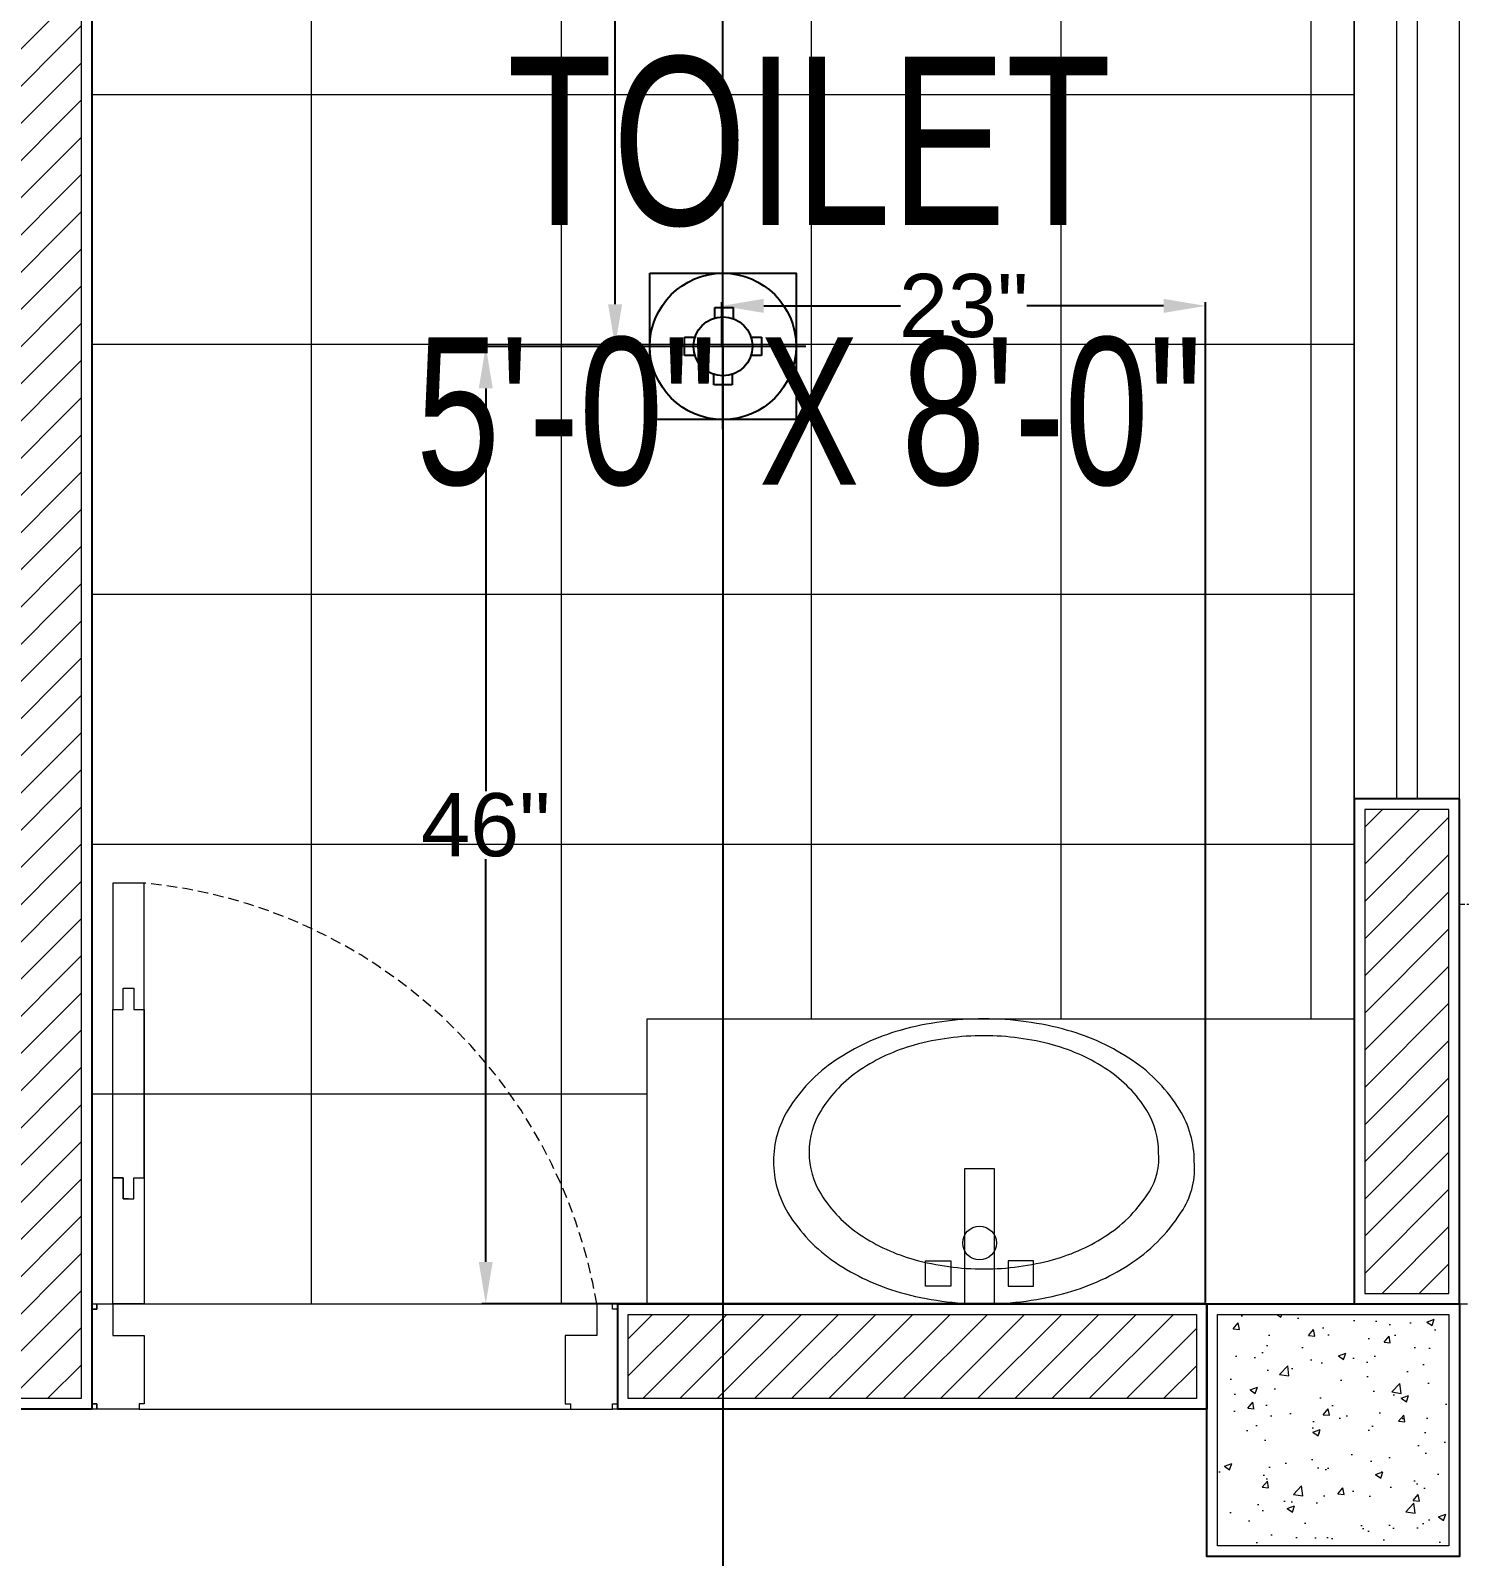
# Model space of a CAD drawing. Header units: inches. Extents: x 112 to 4169, y -2569 to 841.
# Drawn here: x 771.2 to 839.1, y -886.2 to -813.7 of the extents above; entities that cross this region are included whole.
import ezdxf

# ---------------------------------------------------------------- set-up
doc = ezdxf.new("R2010")
doc.units = ezdxf.units.IN
doc.header["$MEASUREMENT"] = 0
doc.linetypes.add('DASH', pattern=[0.35, 0.25, -0.1])
doc.linetypes.add('DASHED', pattern=[0.75, 0.5, -0.25])
doc.layers.get('Defpoints').update_dxf_attribs({"lineweight": 0})
for name, color, linetype in [('Cables', 7, 'Continuous'), ('Lights', 7, 'Continuous'), ('wall 05', 253, 'Continuous')]:
    doc.layers.add(name, color=color, linetype=linetype)
for name, color, linetype, lineweight in [('COLUMN', 1, 'Continuous', 25), ('DOOR', 115, 'Continuous', 15), ('FLOOR TILE', 40, 'Continuous', 15), ('Glass', 5, 'Continuous', 9), ('HACTH', 8, 'Continuous', 9), ('I-WC----EXST', 7, 'Continuous', 15), ('I-WC----N', 7, 'Continuous', 15), ('Plaster Line', 254, 'Continuous', 15), ('Porch', 90, 'Continuous', 15), ('Sunshed', 5, 'Continuous', 15), ('Text', 252, 'Continuous', 15), ('WINDOW', 140, 'Continuous', 9)]:
    doc.layers.add(name, color=color, linetype=linetype, lineweight=lineweight)
doc.styles.get("Standard").update_dxf_attribs({"font": 'arial.ttf'})
doc.styles.add('Swiss721', font='swisscl.ttf')
doc.dimstyles.get("Standard").update_dxf_attribs({"dimtxt": 3, "dimasz": 2, "dimexe": 0.18, "dimexo": 0.0625, "dimgap": 0.09, "dimtad": 0, "dimtih": 1, "dimtoh": 1, "dimdec": 0, "dimzin": 0, "dimdsep": 46, "dimtxsty": 'Standard', "dimcen": 0.09, "dimclrd": 5, "dimadec": 0, "dimazin": 0, "dimtfac": 1, "dimtdec": 0, "dimtofl": 0, "dimtmove": 0, "dimatfit": 3, "dimfxl": 1, "dimtolj": 1, "dimtzin": 0, "dimarcsym": 0})
pattern_1 = [(45, (-121864.7341942425, -172383.6424032336), (-0.8838834764831843, 0.8838834764831844), [])]

# ---------------------------------------------------------------- blocks, each defined once
blk = doc.blocks.new('C 12X12')
at = {"layer": 'HACTH'}
h = blk.add_hatch(dxfattribs=at)
h.set_pattern_fill('AR-CONC', color=256, scale=0.5, style=0)
h.set_pattern_definition([(50, (0, 0), (3.586300913003767, -0.3137606749129755), [0.375, -4.125]), (355, (0, 0), (-0.693756668065, 3.760960668500059), [0.3, -3.3]), (100.4514, (0.2988584, -0.0261467), (2.892546908570108, 3.447197710304768), [0.31870095, -3.50571056]), (46.18420000000001, (0, 1), (5.336205243128222, -0.8275950716450904), [0.5625, -6.1875]), (96.6356, (0.444683725, 0.931033465), (4.673313527743517, 4.870589354502209), [0.47805144, -5.258565]), (351.1842, (0, 1), (4.673309725668136, 4.870593004626623), [0.45, -4.95]), (21, (0.5, 0.75), (2.984535260592308, -2.013094453326694), [0.375, -4.125]), (326.0000000000001, (0.5, 0.75), (1.216576659607909, 3.625750225234265), [0.3, -3.3]), (71.4514, (0.748711165, 0.58224197), (4.20111314290745, 1.612652483549762), [0.31870095, -3.50571056]), (37.50000000000001, (0, 0), (0.06079927658645334, 1.664469269156557), [0, -3.26, 0, -3.35, 0, -3.3125]), (7.499999999999999, (0, 0), (1.315347687210743, 1.972058559411801), [0, -1.91, 0, -3.185, 0, -1.2625]), (327.5, (-1.115, 0), (2.669112180862045, -0.112774358671899), [0, -1.25, 0, -3.9, 0, -5.175]), (317.5, (-1.615, 0), (2.915930846711931, 0.5005249116615882), [0, -1.625, 0, -2.59, 0, -3.675])])
h.paths.add_polyline_path([(88278.99999999999, -6819.5), (88278.99999999999, -6808.5), (88267.99999999999, -6808.5), (88267.99999999999, -6819.5)])
at = {"layer": 'COLUMN'}
blk.add_lwpolyline([(88267.49999999999, -6808), (88279.49999999999, -6808), (88279.49999999999, -6820), (88267.49999999999, -6820)], close=True, dxfattribs=at)
at = {"layer": 'Plaster Line'}
blk.add_lwpolyline([(88267.99999999999, -6808.5), (88278.99999999999, -6808.5), (88278.99999999999, -6819.5), (88267.99999999999, -6819.5)], close=True, dxfattribs=at)
blk = doc.blocks.new('HANDWASH-02-PLAN')
at = {"layer": 'I-WC----N', "color": 2}
for points in [[(5.105388728001799, -0.03545327218080305, 0.0685128341849857), (104.4428761235836, 13.64052750168047, 0.08064845703360715), (181.8497132692291, 49.5702046223896, 0.1070510984843923), (241.6892139073075, 112.2794171914615, 0.1606025609484499), (255.0596095666779, 169.3288566819028, 0.1380408177290992), (237.8797932018615, 230.3704045662143, 0.1070510984844329), (181.8497132692292, 289.0875087414161, 0.08064845703366162), (104.4428761235695, 325.0171858621216, 0.06851283418501364), (5.105388728001819, 338.6931666359865, 0.06851283418498871), (-94.23209866757678, 325.0171858621252, 0.08064845703361595), (-171.638935813226, 289.0875087414161, 0.1070510984844098), (-227.6690157458597, 230.370404566218, 0.1380408177290767), (-244.8488321106743, 169.3288566819029, 0.138040817729059), (-227.6690157458634, 108.2873087975913, 0.1070510984844102), (-171.6389358132265, 49.57020462238962, 0.08064845703363416), (-94.2320986675627, 13.6405275016773, 0.06851283418498137)], [(5.105388728001802, 41.53578644381878, 0.0675216935736056), (87.72235935093113, 52.74376115667882, 0.07986260034694788), (151.9391352699427, 82.12223381210605, 0.1071148054250401), (201.6999565374776, 133.5496735962301, 0.1625513480041399), (212.7596645016683, 180.1065854971625, 0.1397781252770938), (198.5596568842125, 229.9089738032076, 0.1071148054249968), (151.9391352699427, 278.090937182219, 0.079862600346856), (87.72235935093114, 307.4694098376604, 0.06752169357352077), (5.105388728001818, 318.6773845505068, 0.06752169357355169), (-77.51158189494207, 307.4694098376535, 0.07986260034685971), (-141.7283578139395, 278.090937182219, 0.1071148054249977), (-188.3488794282057, 229.9089738032108, 0.1397781252771178), (-202.5488870456652, 180.1065854971625, 0.1397781252770914), (-188.3488794282075, 130.3041971911107, 0.1071148054249686), (-141.7283578139395, 82.12223381210607, 0.07986260034688351), (-77.51158189494208, 52.74376115667565, 0.06752169357357289)]]:
    blk.add_lwpolyline(points, format="xyb", close=True, dxfattribs=at)
blk.add_circle((-0.02187734048447522, 72.32929734456184), 20.01578208547983, dxfattribs=at)
blk = doc.blocks.new('A$C01EB0BB3')
at = {"layer": 'I-WC----N', "color": 250, "ltscale": 0.5}
for points in [[(9.078843707087799, 6.421769326931098), (9.078843707087799, 0.003781239152885973), (10.50733516400214, 0.003781239152885973), (10.50733516400214, 6.421769326931098)], [(8.434620618761983, 2.055171582615003), (8.434620618761983, 0.8500512700120453), (7.2301993334695, 0.8500512700120453), (7.2301993334695, 2.055171582615003)], [(11.15155825234251, 2.055171582615003), (11.15155825234251, 0.8500512700120453), (12.35597953763499, 0.8500512700120453), (12.35597953763499, 2.055171582615003)]]:
    blk.add_lwpolyline(points, close=True, dxfattribs=at)
at = {"layer": 'I-WC----N', "color": 2, "xscale": 0.03999999999359716, "yscale": 0.03999999999359716, "zscale": 0.03999999999359716}
blk.add_blockref('HANDWASH-02-PLAN', (9.793964529162622, 0.001415080594597384), dxfattribs=at)
blk = doc.blocks.new('*D496')
at = {"color": 0, "lineweight": -2, "transparency": 16777216}
for p, q in [((804.0538187760442, -828.7327725486739), (792.6621851509921, -828.7327725486739)), ((827.0538187760249, -874.2379126621145), (792.6621851509921, -874.2379126621145))]:
    blk.add_line(p, q, dxfattribs=at)
at = {"color": 5, "lineweight": -2, "transparency": 16777216}
for p, q in [((792.842185150992, -830.7327725486739), (792.842185150992, -849.8636236422291)), ((792.842185150992, -872.2379126621145), (792.842185150992, -853.1070615685593))]:
    blk.add_line(p, q, dxfattribs=at)
at = {"color": 5, "transparency": 16777216}
for points in [[(792.5088518176586, -830.7327725486739), (793.1755184843254, -830.7327725486739), (792.842185150992, -828.7327725486739)], [(792.5088518176586, -872.2379126621145), (793.1755184843254, -872.2379126621145), (792.842185150992, -874.2379126621145)]]:
    blk.add_solid(points, dxfattribs=at)
at = {"layer": 'Defpoints', "color": 0, "transparency": 16777216}
for p in [(804.1163187760442, -828.7327725486739), (792.842185150992, -874.2379126621145), (827.1163187760249, -874.2379126621145)]:
    blk.add_point(p, dxfattribs=at)
at = {"color": 0, "transparency": 16777216, "insert": (792.8421851509922, -851.485342605394), "char_height": 3, "attachment_point": 5}
blk.add_mtext('\\A1;46"', dxfattribs=at)
blk = doc.blocks.new('*D497')
at = {"color": 0, "lineweight": -2, "transparency": 16777216}
for p, q in [((804.0538187760442, -828.6702725486739), (804.0538187760442, -826.6296449806417)), ((827.0538187760249, -874.1754126621145), (827.0538187760249, -826.6296449806417))]:
    blk.add_line(p, q, dxfattribs=at)
at = {"color": 5, "lineweight": -2, "transparency": 16777216}
for p, q in [((806.0538187760442, -826.8096449806417), (812.5487437419281, -826.8096449806417)), ((825.0538187760249, -826.8096449806417), (818.558893810141, -826.8096449806417))]:
    blk.add_line(p, q, dxfattribs=at)
at = {"color": 5, "transparency": 16777216}
for points in [[(806.0538187760442, -826.4763116473083), (806.0538187760442, -827.142978313975), (804.0538187760442, -826.8096449806417)], [(825.0538187760249, -826.4763116473083), (825.0538187760249, -827.142978313975), (827.0538187760249, -826.8096449806417)]]:
    blk.add_solid(points, dxfattribs=at)
at = {"layer": 'Defpoints', "color": 0, "transparency": 16777216}
for p in [(827.0538187760249, -826.8096449806417), (804.0538187760442, -828.7327725486739), (827.0538187760249, -874.2379126621145)]:
    blk.add_point(p, dxfattribs=at)
at = {"color": 0, "transparency": 16777216, "insert": (815.5538187760345, -826.8096449806417), "char_height": 3, "attachment_point": 5}
blk.add_mtext('\\A1;23"', dxfattribs=at)
blk = doc.blocks.new('*D522')
at = {"color": 0, "lineweight": -2, "transparency": 16777216}
for p, q in [((804.0538187760442, -783.2699097418629), (798.8091168172472, -783.2699097418629)), ((804.0538187760442, -828.7327725486739), (798.8091168172472, -828.7327725486739))]:
    blk.add_line(p, q, dxfattribs=at)
at = {"color": 5, "lineweight": -2, "transparency": 16777216}
for p, q in [((798.9891168172471, -785.2699097418629), (798.9891168172471, -804.3857613362643)), ((798.9891168172471, -826.7327725486739), (798.9891168172471, -807.6169209542725))]:
    blk.add_line(p, q, dxfattribs=at)
at = {"color": 5, "transparency": 16777216}
for points in [[(798.6557834839138, -785.2699097418629), (799.3224501505805, -785.2699097418629), (798.9891168172471, -783.2699097418629)], [(798.6557834839138, -826.7327725486739), (799.3224501505805, -826.7327725486739), (798.9891168172471, -828.7327725486739)]]:
    blk.add_solid(points, dxfattribs=at)
at = {"layer": 'Defpoints', "color": 0, "transparency": 16777216}
for p in [(798.9891168172471, -783.2699097418629), (804.1163187760442, -783.2699097418629), (804.1163187760442, -828.7327725486739)]:
    blk.add_point(p, dxfattribs=at)
at = {"color": 0, "transparency": 16777216, "insert": (798.9891168172473, -806.0013411452682), "char_height": 3, "attachment_point": 5}
blk.add_mtext('\\A1;45"', dxfattribs=at)

msp = doc.modelspace()

# ---------------------------------------------------------------- hatches: boundary and pattern name
at = {"layer": 'FLOOR TILE'}
h = msp.add_hatch(dxfattribs=at)
h.set_pattern_fill('ANSI37', color=256, scale=95, angle=45, style=0)
h.set_pattern_definition([(90, (-140504.1913463468, -172410.5183149067), (-11.875, 2.664535259100376e-15), []), (180, (-140504.1913463468, -172410.5183149067), (-2.664535259100376e-15, -11.875), [])])
edge = h.paths.add_edge_path()
edge.add_ellipse((814.3537744937687, -800.7275637002513), major_axis=(-4.626777249109558, 4.62677724910956), ratio=0.9999999999987466, start_angle=62.24774007312948, end_angle=114.54760919365779, ccw=False)
edge.add_ellipse((877.7420510015556, -781.0477219336517), major_axis=(-51.55954709395021, 51.55954709395021), ratio=0.999999999997518, start_angle=46.39180876643201, end_angle=62.24774007301511, ccw=False)
edge.add_ellipse((823.3163187845541, -781.2745077380296), major_axis=(13.10510513414004, 13.10510513414004), ratio=0.999999999998578, start_angle=125.53767800060149, end_angle=139.7797057103707, ccw=False)
edge.add_line((805.0350684879279, -778.2276324351751), (774.1163187760151, -778.2276324352042))
edge.add_line((774.1163187760151, -778.2276324352042), (774.1163187760151, -874.2379126621145))
edge.add_line((774.1163187760151, -874.2379126621145), (800.5158165509686, -874.2379126621145))
edge.add_line((800.5158165509686, -874.2379126621145), (800.5158165509686, -860.6887678657567))
edge.add_line((800.5158165509686, -860.6887678657567), (834.1163187760442, -860.6887678683761))
edge.add_line((834.1163187760442, -860.6887678683761), (834.1163187760733, -801.2269005015169))
edge.add_line((834.1163187760733, -801.2269005015169), (833.916318776149, -801.2269005015169))
edge.add_line((833.916318776149, -801.2269005015169), (833.916318776149, -802.0269005010978))
edge.add_line((833.916318776149, -802.0269005010978), (830.1163187784307, -802.0269005010978))
edge.add_line((830.1163187784307, -802.0269005010978), (829.516318778454, -802.0269005011269))
edge.add_line((829.516318778454, -802.0269005011269), (829.516318778454, -801.6269005013073))
edge.add_line((829.516318778454, -801.6269005013073), (829.1163187786635, -801.6269005013073))
edge.add_line((829.1163187786635, -801.6269005013073), (829.1163187786635, -796.6269005038976))
edge.add_line((829.1163187786635, -796.6269005038976), (829.516318778454, -796.6269005039267))
edge.add_line((829.516318778454, -796.6269005039267), (829.516318778454, -796.2269005041362))
edge.add_line((829.516318778454, -796.2269005041362), (830.1163187785471, -796.2269005041362))
edge.add_line((830.1163187785471, -796.2269005041362), (833.916318776149, -796.2269005041071))
edge.add_line((833.916318776149, -796.2269005041071), (833.916318776149, -797.026900503688))
edge.add_line((833.916318776149, -797.026900503688), (834.1163187760442, -797.0269005037462))
edge.add_line((834.1163187760442, -797.0269005037462), (834.1163187760151, -792.2361839818095))
edge.add_line((834.1163187760151, -792.2361839818095), (833.9163187761781, -792.2361839818095))
edge.add_line((833.9163187761781, -792.2361839818095), (833.9163187761781, -791.5961839821448))
edge.add_line((833.9163187761781, -791.5961839821448), (832.8690231235571, -791.5961839821157))
edge.add_ellipse((831.7163187773306, -791.26260837056), major_axis=(-0.8485281369836075, 0.8485281369836075), ratio=0.9999999999899405, start_angle=-120.20545801426942, end_angle=208.8603375758762, ccw=False)
edge.add_line((832.8765360383888, -790.9561839824801), (833.9163187761781, -790.9561839824801))
edge.add_line((833.9163187761781, -790.9561839824801), (833.916318776149, -790.3161839828444))
edge.add_line((833.916318776149, -790.3161839828444), (834.1163187760442, -790.3161839828153))
edge.add_line((834.1163187760442, -790.3161839828153), (834.1163187760151, -778.2276324352042))
edge.add_line((834.1163187760151, -778.2276324352042), (822.6975687839779, -778.2276324352042))
edge.add_line((822.6975687839779, -778.2276324352042), (822.9218910842076, -780.2346927375092))
edge.add_line((822.9218910842076, -780.2346927375092), (822.9218910841785, -782.3166870390905))
edge.add_line((822.9218910841785, -782.3166870390905), (822.89020391298, -782.6032229025059))
edge.add_ellipse((749.9905865499506, -781.0477219336517), major_axis=(51.55954709395026, 51.55954709395023), ratio=0.9999999999975177, start_angle=297.7522599269849, end_angle=313.7776319831943, ccw=False)
edge.add_ellipse((813.3788630577376, -800.7275637002513), major_axis=(4.626777249109558, 4.626777249109557), ratio=0.9999999999987471, start_angle=245.4523908063421, end_angle=297.75225992687035, ccw=False)
edge.add_ellipse((813.8663187757531, -802.03463317354), major_axis=(3.640358553779853, 3.640358553779853), ratio=1, start_angle=204.5476091936166, end_angle=245.4523908063834, ccw=False)
h.paths.add_polyline_path([(825.1163187780523, -785.4788433591802), (825.1163187780232, -781.4788433613048), (829.1163187759569, -781.4788433612757), (829.1163187759278, -785.4788433592093)], flags=16)
edge = h.paths.add_edge_path(flags=0)
edge.add_ellipse((827.1163187770046, -783.478843360228), major_axis=(1.178511301366523, 1.178511301366523), ratio=0.9999999999776168, start_angle=0, end_angle=360)
edge.add_ellipse((825.7610969260033, -783.1434281492166), major_axis=(-0.1135127851906882, 0.1135127851906883), ratio=0.9999999999868635, start_angle=259.95127995135726, end_angle=429.25906120472473, ccw=False)
edge.add_ellipse((827.1163187770046, -783.478843360228), major_axis=(1.178511301366523, 1.178511301366523), ratio=0.9999999999776168, start_angle=0, end_angle=360)
edge.add_ellipse((826.2170733828145, -782.4109073367345), major_axis=(0.1135127852007052, 0.1135127852007052), ratio=0.9999999996801878, start_angle=313.9512799428356, end_angle=483.2590611999518, ccw=False)
edge.add_ellipse((827.1163187770046, -783.478843360228), major_axis=(1.178511301366523, 1.178511301366523), ratio=0.9999999999776168, start_angle=0, end_angle=360)
edge.add_ellipse((828.4715406280059, -783.8142585712394), major_axis=(-0.1135127851906882, 0.1135127851906883), ratio=0.9999999999868635, start_angle=79.95127995135732, end_angle=249.2590612047247, ccw=False)
edge.add_ellipse((827.1163187770046, -783.478843360228), major_axis=(1.178511301366523, 1.178511301366523), ratio=0.9999999999776168, start_angle=0, end_angle=360)
edge.add_ellipse((828.0155641711947, -784.5467793837215), major_axis=(0.1135127852007052, 0.1135127852007052), ratio=0.9999999996801878, start_angle=133.9512799428356, end_angle=303.25906119995165, ccw=False)
edge = h.paths.add_edge_path(flags=0)
edge.add_ellipse((827.586855123581, -784.1770247184522), major_axis=(0.2462339062417325, 0.2462339062417324), ratio=0.9999999999713834, start_angle=116.9210349659831, end_angle=177.9157267890588)
edge.add_ellipse((826.9662528503152, -784.7140859907286), major_axis=(0.3343748839412276, 0.3343748839412276), ratio=0.999999999836785, start_angle=310.3777271410761, end_angle=354.3680009164517, ccw=False)
edge.add_ellipse((827.0807601423924, -784.7280580673159), major_axis=(-0.2528949966224618, 0.2528949966224618), ratio=0.9999999997944411, start_angle=177.8656699521911, end_angle=221.1305216442388, ccw=False)
edge.add_ellipse((827.2161065379962, -784.8713849330288), major_axis=(-0.1135127851838936, 0.1135127851838936), ratio=0.9999999998175365, start_angle=7.9512799514022845, end_angle=177.2590612098917, ccw=False)
edge.add_ellipse((826.8806684629283, -784.5560229518069), major_axis=(-0.213053858121964, 0.213053858121964), ratio=0.9999999998537326, start_angle=178.4765440416498, end_angle=250.2150026561338)
edge.add_ellipse((827.6489965271951, -784.1489718335706), major_axis=(0.4021322991767343, 0.4021322991767343), ratio=0.9999999999852046, start_angle=127.80778578447331, end_angle=164.3437498612938, ccw=False)
edge.add_ellipse((827.2689641176887, -784.090534057721), major_axis=(-0.1305569966240476, 0.1305569966240476), ratio=0.999999999114781, start_angle=20.15938571271448, end_angle=41.0363444426643, ccw=False)
edge.add_ellipse((827.0177524753428, -783.850674106643), major_axis=(-0.05173816635622881, 0.05173816635622881), ratio=0.9999999996281914, start_angle=0, end_angle=360)
edge.add_ellipse((827.1797335005879, -784.0378817073852), major_axis=(0.05811630572288623, 0.05811630572288622), ratio=0.9999999985862029, start_angle=292.781772687854, end_angle=477.35557525591923, ccw=False)
edge = h.paths.add_edge_path(flags=0)
edge.add_ellipse((826.3785333717872, -784.6640869322782), major_axis=(-0.1135127851959312, 0.1135127851959313), ratio=0.9999999997372054, start_angle=-28.048720055062915, end_angle=141.2590612035885, ccw=False)
edge.add_ellipse((826.2925233901817, -784.2117881765207), major_axis=(-0.2130538580973914, 0.2130538580973914), ratio=0.9999999999286958, start_angle=142.4765440407549, end_angle=214.2150026612077)
edge.add_ellipse((827.1533724956728, -784.3340888093717), major_axis=(0.4021322992914394, 0.4021322992914393), ratio=0.9999999996755112, start_angle=91.8077857866586, end_angle=128.3437498510415, ccw=False)
edge.add_ellipse((826.8802686807514, -784.0634342098692), major_axis=(-0.1305569966578032, 0.1305569966578033), ratio=0.999999997156506, start_angle=-15.840614346014718, end_angle=5.036344437372918, ccw=False)
edge.add_ellipse((826.8390278701602, -783.9683891228833), major_axis=(-0.05811630573968404, 0.05811630573968404), ratio=0.9999999980110515, start_angle=166.7817726894603, end_angle=351.3555752907593, ccw=False)
edge.add_ellipse((827.0866099720636, -784.3202582693684), major_axis=(0.2462339062780047, 0.2462339062780047), ratio=0.9999999998244957, start_angle=80.92103496701428, end_angle=141.9157267835392)
edge.add_ellipse((826.2688554908138, -784.3899691018942), major_axis=(-0.3343748839702123, 0.3343748839702125), ratio=0.99999999985348, start_angle=184.3777271454091, end_angle=228.3680009218154, ccw=False)
edge.add_ellipse((826.3532812555252, -784.4685784468802), major_axis=(0.2528949966498449, 0.2528949966498448), ratio=0.9999999998865615, start_angle=231.8656699583654, end_angle=275.13052163833686, ccw=False)
edge = h.paths.add_edge_path(flags=0)
edge.add_ellipse((825.8227691539553, -784.0040661719304), major_axis=(0.11351278519677, 0.1135127851967699), ratio=0.9999999997070375, start_angle=25.95127995530828, end_angle=195.2590612197516, ccw=False)
edge.add_ellipse((826.019040155433, -783.5875933932748), major_axis=(-0.2130538580966775, 0.2130538580966775), ratio=0.9999999999848851, start_angle=106.4765440390385, end_angle=178.2150026582757)
edge.add_ellipse((826.6435952030054, -784.1925310923161), major_axis=(-0.4021322991512527, 0.4021322991512531), ratio=0.9999999999481564, start_angle=-34.19221421577993, end_angle=2.3437498600824256, ccw=False)
edge.add_ellipse((826.5817363575673, -783.8130405269821), major_axis=(-0.130556996513347, 0.130556996513347), ratio=0.9999999997520682, start_angle=-51.840614311907586, end_angle=-30.963655587110793, ccw=False)
edge.add_ellipse((826.6042379413605, -783.7119066960786), major_axis=(0.05811630572453536, 0.05811630572453536), ratio=0.9999999985319148, start_angle=220.781772765138, end_angle=405.3555753373496, ccw=False)
edge.add_ellipse((826.5977125742695, -784.1420999236489), major_axis=(0.2462339062459158, 0.2462339062459158), ratio=0.999999999957575, start_angle=44.92103496603224, end_angle=105.9157267873271)
edge.add_ellipse((825.8951603024373, -783.7178331477535), major_axis=(0.3343748840369324, 0.3343748840369323), ratio=0.9999999997769518, start_angle=238.37772715115472, end_angle=282.36800091216634, ccw=False)
edge.add_ellipse((825.9172567671969, -783.8310536631816), major_axis=(0.2528949966106253, 0.2528949966106252), ratio=0.9999999999643817, start_angle=195.8656699532324, end_angle=239.1305216378203, ccw=False)
edge = h.paths.add_edge_path(flags=0)
edge.add_ellipse((827.5588239461988, -784.488811735142), major_axis=(0.2130538581075887, 0.2130538581075887), ratio=0.9999999999709936, start_angle=304.4765440443379, end_angle=376.2150026586069)
edge.add_ellipse((827.9411557632313, -783.7078885577994), major_axis=(-0.4021322992772786, 0.4021322992772787), ratio=0.9999999996929558, start_angle=73.8077857881168, end_angle=110.34374985265731, ccw=False)
edge.add_ellipse((827.5993542226836, -783.8839888497223), major_axis=(0.1305569966815997, 0.1305569966815997), ratio=0.9999999998444704, start_angle=146.1593856949986, end_angle=167.0363444150854, ccw=False)
edge.add_ellipse((827.4962168620016, -783.8938406442958), major_axis=(0.05811630573720419, 0.05811630573720419), ratio=0.9999999980577234, start_angle=328.7817726766771, end_angle=513.3555752500711, ccw=False)
edge.add_ellipse((827.9073713836599, -783.7671096190079), major_axis=(-0.2462339062684593, 0.2462339062684594), ratio=0.9999999998572116, start_angle=62.92103496755274, end_angle=123.9157267809785)
edge.add_ellipse((827.7209702932498, -784.5663821790858), major_axis=(-0.3343748840029478, 0.3343748840029478), ratio=0.9999999998488761, start_angle=256.3777271493864, end_angle=300.3680009161677, ccw=False)
edge.add_ellipse((827.8218212190889, -784.5103801289133), major_axis=(-0.2528949966106568, 0.2528949966106568), ratio=0.9999999999452899, start_angle=213.8656699562381, end_angle=257.130521639806)
edge.add_ellipse((827.7209702932498, -784.5663821790858), major_axis=(-0.3343748840029478, 0.3343748840029478), ratio=0.9999999998488761, start_angle=256.3777271493864, end_angle=300.3680009161677)
edge.add_ellipse((827.9073713836599, -783.7671096190079), major_axis=(-0.2462339062684593, 0.2462339062684594), ratio=0.9999999998572116, start_angle=62.92103496755283, end_angle=123.91572678097859, ccw=False)
edge.add_ellipse((827.4962168620016, -783.8938406442958), major_axis=(0.05811630573720419, 0.05811630573720419), ratio=0.9999999980577234, start_angle=328.7817726766771, end_angle=513.3555752500711)
edge.add_ellipse((827.5993542226836, -783.8839888497223), major_axis=(0.1305569966815997, 0.1305569966815997), ratio=0.9999999998444704, start_angle=146.1593856949986, end_angle=167.0363444150855)
edge.add_ellipse((827.9411557632313, -783.7078885577994), major_axis=(-0.4021322992772786, 0.4021322992772787), ratio=0.9999999996929558, start_angle=73.80778578811683, end_angle=110.3437498526573)
edge = h.paths.add_edge_path(flags=0)
edge.add_ellipse((825.9879061456934, -782.9544112177591), major_axis=(0.3343748839913213, 0.3343748839913213), ratio=0.9999999999873286, start_angle=202.3777271457219, end_angle=246.3680009183107)
edge.add_ellipse((826.3069051191608, -783.7106001139528), major_axis=(-0.2462339062521887, 0.2462339062521888), ratio=0.9999999999381454, start_angle=-81.07896503289919, end_angle=-20.08427321336319, ccw=False)
edge.add_ellipse((826.5650454868203, -783.3664019965418), major_axis=(0.05811630568713193, 0.05811630568713193), ratio=0.999999999693475, start_angle=184.7817727141766, end_angle=369.3555752962507)
edge.add_ellipse((826.4873963488255, -783.4349948853396), major_axis=(-0.1305569966869779, 0.1305569966869779), ratio=0.9999999998658377, start_angle=-87.84061430436311, end_angle=-66.96365557853716)
edge.add_ellipse((826.31438224833, -783.7783689189728), major_axis=(-0.4021322992435535, 0.4021322992435535), ratio=0.9999999999189347, start_angle=-70.19221421585645, end_angle=-33.65625014187786)
edge.add_ellipse((826.1646800589854, -782.921859793676), major_axis=(0.2130538580971201, 0.21305385809712), ratio=0.9999999999590732, start_angle=160.4765440420287, end_angle=232.2150026554424)
edge.add_ellipse((826.31438224833, -783.7783689189728), major_axis=(-0.4021322992435535, 0.4021322992435535), ratio=0.9999999999189347, start_angle=-70.19221421585638, end_angle=-33.65625014187788, ccw=False)
edge.add_ellipse((826.4873963488255, -783.4349948853396), major_axis=(-0.1305569966869779, 0.1305569966869779), ratio=0.9999999998658377, start_angle=-87.8406143043631, end_angle=-66.9636555785371, ccw=False)
edge.add_ellipse((826.5650454868203, -783.3664019965418), major_axis=(0.05811630568713193, 0.05811630568713193), ratio=0.999999999693475, start_angle=184.7817727141766, end_angle=369.3555752962507, ccw=False)
edge.add_ellipse((826.3069051191608, -783.7106001139528), major_axis=(-0.2462339062521887, 0.2462339062521888), ratio=0.9999999999381454, start_angle=-81.07896503289919, end_angle=-20.08427321336321)
edge.add_ellipse((825.9879061456934, -782.9544112177591), major_axis=(0.3343748839913213, 0.3343748839913213), ratio=0.9999999999873286, start_angle=202.3777271457219, end_angle=246.3680009183107, ccw=False)
edge.add_ellipse((825.9392332119799, -783.0589965149611), major_axis=(0.2528949966238418, 0.2528949966238417), ratio=0.9999999999809666, start_angle=159.8656699510834, end_angle=203.1305216367736)
edge = h.paths.add_edge_path(flags=0)
edge.add_ellipse((827.4394921690448, -783.6874875033882), major_axis=(-0.05173816635622881, 0.05173816635622881), ratio=0.9999999996281914, start_angle=0, end_angle=360)
edge.add_ellipse((827.9182553056792, -783.1793178014832), major_axis=(-0.4021322992435535, 0.4021322992435535), ratio=0.9999999999189347, start_angle=109.8077857841435, end_angle=146.3437498581221, ccw=False)
edge.add_ellipse((827.7452412051837, -783.5226918351163), major_axis=(0.1305569966509645, 0.1305569966509645), ratio=0.9999999987849612, start_angle=182.1593857051698, end_angle=203.0363444493006, ccw=False)
edge = h.paths.add_edge_path(flags=0)
edge.add_ellipse((826.9775039610442, -783.1200901488683), major_axis=(-0.05173816636770262, 0.05173816636770266), ratio=0.9999999999801823, start_angle=0, end_angle=360)
edge.add_ellipse((826.6332833313256, -783.0736978707337), major_axis=(-0.1305569969409676, 0.1305569969409676), ratio=0.9999999982267898, start_angle=236.15938574436558, end_angle=257.0363444392443, ccw=False)
edge.add_ellipse((826.7364206920076, -783.0638460761602), major_axis=(0.0581163058484022, 0.0581163058484022), ratio=0.9999999943992969, start_angle=148.7817725837666, end_angle=333.355575159663, ccw=False)
edge = h.paths.add_edge_path(flags=0)
edge.add_ellipse((826.6457824304282, -782.7806620020037), major_axis=(0.2462339062417325, 0.2462339062417324), ratio=0.9999999999713834, start_angle=296.9210349659831, end_angle=357.9157267890587)
edge.add_ellipse((827.266384703694, -782.2436007297274), major_axis=(0.3343748839412276, 0.3343748839412276), ratio=0.999999999836785, start_angle=130.3777271410761, end_angle=174.3680009164517, ccw=False)
edge.add_ellipse((827.1518774116169, -782.22962865314), major_axis=(-0.2528949966224618, 0.2528949966224618), ratio=0.9999999997944411, start_angle=-2.1343300478088736, end_angle=41.1305216442388, ccw=False)
edge.add_ellipse((827.016531016013, -782.0863017874271), major_axis=(-0.1135127851837922, 0.1135127851837922), ratio=0.9999999999520414, start_angle=187.9512799503464, end_angle=357.25906121025986, ccw=False)
edge.add_ellipse((827.351969091081, -782.40166376862), major_axis=(-0.2130538581072023, 0.2130538581072024), ratio=0.9999999999664522, start_angle=-1.523455954370563, end_angle=70.21500265908382)
edge.add_ellipse((826.583641026785, -782.8087148868854), major_axis=(0.4021322991831972, 0.4021322991831972), ratio=0.9999999999473537, start_angle=307.8077857837901, end_angle=344.34374985929344, ccw=False)
edge.add_ellipse((826.9636734363205, -782.867152662735), major_axis=(-0.1305569966240476, 0.1305569966240476), ratio=0.999999999114781, start_angle=200.1593857127145, end_angle=221.0363444426643, ccw=False)
edge.add_ellipse((827.0529040534213, -782.9198050130708), major_axis=(0.05811630572288623, 0.05811630572288622), ratio=0.9999999985862029, start_angle=112.78177268785399, end_angle=297.35557525591923, ccw=False)
edge = h.paths.add_edge_path(flags=0)
edge.add_ellipse((827.1460275819456, -782.6374284510875), major_axis=(0.2462339062564434, 0.2462339062564434), ratio=0.9999999998682292, start_angle=260.9210349694332, end_angle=321.9157267847558)
edge.add_ellipse((827.9637820631954, -782.5677176185618), major_axis=(-0.3343748839702123, 0.3343748839702125), ratio=0.99999999985348, start_angle=4.3777271454090965, end_angle=48.368000921815394, ccw=False)
edge.add_ellipse((827.879356298484, -782.4891082735758), major_axis=(0.2528949966498449, 0.2528949966498448), ratio=0.9999999998865615, start_angle=51.86566995836529, end_angle=95.13052163833692, ccw=False)
edge.add_ellipse((827.854104182222, -782.2935997881777), major_axis=(-0.1135127851959312, 0.1135127851959313), ratio=0.9999999997372054, start_angle=151.951279944937, end_angle=321.25906120358854, ccw=False)
edge.add_ellipse((827.9401141638275, -782.7458985439353), major_axis=(-0.2130538580973914, 0.2130538580973914), ratio=0.9999999999286958, start_angle=-37.52345595924508, end_angle=34.21500266120775)
edge.add_ellipse((827.0792650583364, -782.6235979110843), major_axis=(-0.4021322991572348, 0.4021322991572349), ratio=0.9999999999634714, start_angle=181.8077857873108, end_angle=218.3437498611059, ccw=False)
edge.add_ellipse((827.3523688732578, -782.8942525105867), major_axis=(-0.1305569966578032, 0.1305569966578033), ratio=0.999999997156506, start_angle=164.1593856539853, end_angle=185.0363444373728, ccw=False)
edge.add_ellipse((827.3936096838781, -782.9892975975727), major_axis=(0.05811630573545578, 0.05811630573545577), ratio=0.9999999985884495, start_angle=76.78177273939178, end_angle=261.35557530337076, ccw=False)
edge = h.paths.add_edge_path(flags=0)
edge.add_ellipse((827.4146172191879, -783.235961785851), major_axis=(-0.05173816635622881, 0.05173816635622881), ratio=0.9999999996281914, start_angle=0, end_angle=360)
edge.add_ellipse((827.6283996126488, -783.2457800243774), major_axis=(0.0581163058584151, 0.0581163058584151), ratio=0.9999999941014677, start_angle=40.781772892180015, end_angle=225.3555754642628, ccw=False)
edge = h.paths.add_edge_path(flags=0)
edge.add_ellipse((827.650901196442, -783.1446461934738), major_axis=(-0.130556996513347, 0.130556996513347), ratio=0.9999999997520682, start_angle=128.1593856880924, end_angle=149.0363444128891)
edge.add_ellipse((827.5890423510039, -782.7651556281107), major_axis=(-0.4021322991657657, 0.402132299165766), ratio=0.9999999999424883, start_angle=145.8077857835193, end_angle=182.3437498579392)
edge.add_ellipse((828.2135973985762, -783.3700933271812), major_axis=(-0.2130538580966775, 0.2130538580966775), ratio=0.9999999999848851, start_angle=-73.5234559609616, end_angle=-1.7849973417243064, ccw=False)
edge.add_ellipse((828.4098684000539, -782.9536205485256), major_axis=(0.1135127852194075, 0.1135127852194075), ratio=0.9999999993535449, start_angle=205.9512799632778, end_angle=375.2590612158748)
edge.add_ellipse((828.3153807868123, -783.1266330572744), major_axis=(0.252894996631345, 0.252894996631345), ratio=0.999999999946282, start_angle=15.8656699494325, end_angle=59.13052163827703)
edge.add_ellipse((828.337477251572, -783.2398535726734), major_axis=(0.3343748840264968, 0.3343748840264968), ratio=0.9999999997650396, start_angle=58.3777271522754, end_angle=102.3680009149933)
edge.add_ellipse((827.6349249797397, -782.8155867968071), major_axis=(-0.2462339062386704, 0.2462339062386704), ratio=0.9999999998541742, start_angle=134.9210349606327, end_angle=195.9157267901715)
edge.add_ellipse((828.337477251572, -783.2398535726734), major_axis=(0.3343748840264968, 0.3343748840264968), ratio=0.9999999997650396, start_angle=58.377727152275384, end_angle=102.36800091499322, ccw=False)
edge.add_ellipse((828.3153807868123, -783.1266330572744), major_axis=(0.252894996631345, 0.252894996631345), ratio=0.999999999946282, start_angle=15.865669949432515, end_angle=59.130521638277, ccw=False)
edge.add_ellipse((828.4098684000539, -782.9536205485256), major_axis=(0.1135127852194075, 0.1135127852194075), ratio=0.9999999993535449, start_angle=205.9512799632778, end_angle=375.2590612158748, ccw=False)
edge.add_ellipse((828.2135973985762, -783.3700933271812), major_axis=(-0.2130538580966775, 0.2130538580966775), ratio=0.9999999999848851, start_angle=-73.52345596096151, end_angle=-1.784997341724308)
edge.add_ellipse((827.5890423510039, -782.7651556281107), major_axis=(-0.4021322991657657, 0.402132299165766), ratio=0.9999999999424883, start_angle=145.8077857835193, end_angle=182.3437498579392, ccw=False)
at = {"layer": 'HACTH'}
h = msp.add_hatch(dxfattribs=at)
h.set_pattern_fill('ANSI31', color=256, scale=10, style=0)
h.set_pattern_definition(pattern_1)
h.paths.add_polyline_path([(834.6163187760733, -777.7276324352333), (834.6163187760442, -789.7379126621436), (838.6163187760442, -789.7379126621145), (838.6163187760442, -754.7379126620854), (834.6163187760442, -754.7379126620854), (834.6163187760442, -773.727632435146), (756.6163187760442, -773.727632435146), (756.6163187760442, -777.7276324351751), (769.6163187760151, -777.727632435146), (769.6163187761024, -874.7379126621145), (673.6163187760151, -874.7379126620272), (673.616318775986, -878.7379126620854), (773.6163187760151, -878.7379126621145), (773.6163187760151, -777.7276324352042)])
h = msp.add_hatch(dxfattribs=at)
h.set_pattern_fill('ANSI31', color=256, scale=10, style=0)
h.set_pattern_definition([(45, (-118628.9225331758, -173742.336809964), (-0.8838834764831843, 0.8838834764831844), [])])
h.paths.add_polyline_path([(834.6163187760733, -873.7379126621145), (838.6163187760151, -873.7379126621727), (838.6163187760151, -850.7379126621145), (834.6163187760151, -850.7379126621436)])
h = msp.add_hatch(dxfattribs=at)
h.set_pattern_fill('ANSI31', color=256, scale=10, style=0)
h.set_pattern_definition(pattern_1)
h.paths.add_polyline_path([(826.6163187760151, -878.7379126621436), (826.6163187760151, -874.7379126621436), (799.6163187760733, -874.7379126621145), (799.6163187760733, -878.7379126621436)])

# ---------------------------------------------------------------- linework, layer by layer
for p, q in [((803.721558959623, -827.3882973528472), (803.721558959623, -826.8933502165843)), ((803.721558959623, -826.8933502165843), (804.5960194518693, -826.8933502165843)), ((804.5960194518693, -826.8933502165843), (804.5976848669973, -827.4168183126403)), ((802.2925247709362, -829.170002794797), (802.2925247709362, -828.2955423025508)), ((802.2925247709362, -828.2955423025508), (802.7874719071996, -828.2955423025508)), ((805.4495964775139, -828.2955423023822), (805.9445436137768, -828.2955423023822)), ((805.9445436137768, -828.2955423023822), (805.9445436137768, -829.1700027947594)), ((802.7874719071991, -829.170002794797), (802.2925247709362, -829.170002794797)), ((805.9445436137768, -829.1700027947556), (805.4495964775134, -829.1700027947556)), ((803.679088529921, -830.5578566121771), (803.679088529921, -830.0629094759138)), ((804.5535490221673, -830.0629094759142), (804.5535490221673, -830.5578566121771)), ((804.5535490221673, -830.5578566121771), (803.679088529921, -830.5578566121771))]:
    msp.add_line(p, q)
msp.add_circle((804.1163187760442, -828.7327725486739), 1.401231196075114)
at = {"layer": 'Cables', "color": 3}
for p, q in [((804.1163187760442, -826.8933502165843), (804.1163187760442, -783.2699097418629)), ((804.1163187760442, -828.7327725486739), (804.1163187764387, -889.1735390342456))]:
    msp.add_line(p, q, dxfattribs=at)
at = {"layer": 'Defpoints'}
for points in [[(774.1163187760733, -874.2379126621145), (774.3663187760733, -874.2379126621145), (774.3663187760733, -874.4879126621145), (774.1163187760733, -874.4879126621145)], [(798.8663187760733, -874.2379126621145), (799.1163187760733, -874.2379126621145), (799.1163187760733, -874.4879126621145), (798.8663187760733, -874.4879126621145)], [(774.1163187760733, -878.9879126621145), (774.3663187760733, -878.9879126621145), (774.3663187760733, -879.2379126621145), (774.1163187760733, -879.2379126621145)], [(798.8663187760733, -878.9879126621145), (799.1163187760733, -878.9879126621145), (799.1163187760733, -879.2379126621145), (798.8663187760733, -879.2379126621145)]]:
    msp.add_lwpolyline(points, close=True, dxfattribs=at)
at = {"layer": 'DOOR'}
for points in [[(775.8663187760733, -869.2379126621145), (776.1163187760733, -869.2379126621145), (776.1163187760733, -868.2379126621145), (776.6163187760442, -868.2379126621145), (776.6163187760442, -874.2379126621145), (775.1163187760733, -874.2379126621145), (775.1163187760733, -868.2379126621145), (775.6163187760733, -868.2379126621145), (775.6163187760733, -869.2379126621145), (775.8663187760733, -869.2379126621145), (775.6163187760733, -869.2379126621145), (775.6163187760733, -868.2379126621145), (775.1163187760733, -868.2379126621145), (775.1163187760733, -860.2379126621145), (775.6163187760733, -860.2379126621145), (775.6163187760733, -859.2379126621145), (776.1163187760733, -859.2379126621145), (776.1163187760733, -860.2379126621145), (776.6163187760442, -860.2379126621145), (776.6163187760733, -868.2379126621145), (776.6163187762479, -854.2379126621145), (775.1163187760733, -854.2379126621145), (775.1163187760733, -860.2379126621145)], [(775.1163187760733, -874.2379126621145), (775.1163187760733, -875.7379126621145), (776.6163187760733, -875.7379126621145), (776.6163187760733, -878.9879126621145), (776.3663187760733, -878.9879126621145), (776.3663187760733, -879.2379126621145), (774.3663187760733, -879.2379126621145), (774.3663187760733, -878.9879126621145), (774.1163187760733, -878.9879126621145), (774.1163187760733, -874.4879126621145), (774.3663187760733, -874.4879126621145), (774.3663187760733, -874.2379126621145), (775.1163187760733, -874.2379126621145)], [(798.1163187760733, -874.2379126621145), (798.1163187760733, -875.7379126621145), (796.6163187760733, -875.7379126621145), (796.6163187760733, -878.9879126621145), (796.8663187760733, -878.9879126621145), (796.8663187760733, -879.2379126621145), (798.8663187760733, -879.2379126621145), (798.8663187760733, -878.9879126621145), (799.1163187760733, -878.9879126621145), (799.1163187760733, -874.4879126621145), (798.8663187760733, -874.4879126621145), (798.8663187760733, -874.2379126621145), (798.1163187760733, -874.2379126621145)]]:
    msp.add_lwpolyline(points, dxfattribs=at)
at = {"layer": 'DOOR', "linetype": 'DASHED'}
msp.add_arc((774.3504639743526, -878.229956573914), 24.09880223271724, 9.535182774549732, 84.60487853283276, dxfattribs=at)
at = {"layer": 'FLOOR TILE'}
msp.add_lwpolyline([(774.1163187760151, -874.2379126621145), (834.1163187760442, -874.2379126621145), (834.1163187760442, -778.2276324352042), (774.1163187760151, -778.2276324352042)], close=True, dxfattribs=at)
at = {"layer": 'Glass', "ltscale": 10}
msp.add_lwpolyline([(837.1163187760442, -790.2379126621436), (836.1163187760733, -790.2379126621436), (836.1163187760733, -850.2379126621436), (837.1163187760442, -850.2379126621436)], close=True, dxfattribs=at)
at = {"layer": 'HACTH', "ltscale": 10}
for p, q in [((775.6163187760733, -874.2379126620854), (798.1163187760733, -874.2379126621145)), ((776.3663187760733, -879.2379126620854), (796.8663187760733, -879.2379126621145))]:
    msp.add_line(p, q, dxfattribs=at)
at = {"layer": 'I-WC----EXST'}
msp.add_lwpolyline([(800.5158165509686, -874.237912659466), (800.5158165509686, -860.6887678657276), (834.1163187760151, -860.6887678683761)], dxfattribs=at)
at = {"layer": 'Lights', "color": 40}
for p, q in [((804.1163187760442, -832.672802788738), (804.1163187760442, -824.7927423086098)), ((808.0563490161082, -828.7327725486739), (800.1762885359801, -828.7327725486739))]:
    msp.add_line(p, q, dxfattribs=at)
at = {"layer": 'Lights'}
msp.add_lwpolyline([(800.6401244100448, -825.2565781826745), (807.5925131420437, -825.2565781826745), (807.5925131420437, -832.2089669146733), (800.6401244100448, -832.2089669146733)], close=True, dxfattribs=at)
msp.add_circle((804.1163187760442, -828.7327725486739), 3.476194365999436, dxfattribs=at)
at = {"layer": 'Plaster Line'}
for points in [[(834.6163187760733, -777.7276324352042), (773.6163187760151, -777.7276324352333), (773.6163187760151, -878.7379126621145), (673.6163187760151, -878.7379126620563), (673.6163187760151, -874.7379126620272), (769.6163187761024, -874.7379126621145), (769.6163187760151, -777.727632435146), (756.6163187760442, -777.7276324351751), (756.6163187760442, -773.727632435146), (834.6163187760442, -773.727632435146), (834.6163187760442, -754.7379126620854), (838.6163187760151, -754.7379126620854), (838.6163187760151, -789.7379126621145), (834.6163187760733, -789.7379126621436), (834.6163187760733, -777.7276324352042)], [(838.6163187760151, -850.7379126621145), (834.6163187760151, -850.7379126621436), (834.6163187760733, -873.7379126621436), (838.6163187760151, -873.7379126621727)], [(826.6163187760151, -878.7379126621436), (799.6163187760733, -878.7379126621436), (799.6163187760733, -874.7379126621145), (826.6163187760151, -874.7379126621145)]]:
    msp.add_lwpolyline(points, close=True, dxfattribs=at)
at = {"layer": 'Porch', "linetype": 'DASH', "ltscale": 1.5}
msp.add_lwpolyline([(839.1163187760442, -874.2379126621145), (909.1265990030126, -874.2379126621145), (909.1265990030417, -1042.23791266226), (839.1163187760151, -1042.237912662114)], dxfattribs=at)
at = {"layer": 'Sunshed', "linetype": 'DASH'}
msp.add_lwpolyline([(839.1163187760442, -855.2379126621436), (857.1163187760733, -855.2379126621436), (857.1163187760733, -785.2379126621436), (839.1163187760442, -785.2379126621436)], dxfattribs=at)
at = {"layer": 'wall 05'}
msp.add_lwpolyline([(834.1163187760442, -778.2276324352042), (774.1163187760151, -778.2276324352333), (774.1163187760151, -879.2379126621145), (673.1163187760151, -879.2379126620563), (673.1163187760151, -874.2379126620272), (769.1163187761024, -874.2379126621145), (769.1163187760151, -778.227632435146), (756.1163187760442, -778.2276324351751), (756.1163187760442, -773.227632435146), (834.1163187760442, -773.227632435146)], dxfattribs=at)
for points in [[(839.1163187760151, -850.2379126621145), (834.1163187760151, -850.2379126621436), (834.1163187760733, -874.2379126621436), (839.1163187760151, -874.2379126621727)], [(827.1163187760151, -879.2379126621436), (799.1163187760733, -879.2379126621436), (799.1163187760733, -874.2379126621145), (827.1163187760151, -874.2379126621145)]]:
    msp.add_lwpolyline(points, close=True, dxfattribs=at)
at = {"layer": 'WINDOW', "ltscale": 10}
msp.add_lwpolyline([(839.1163187760442, -790.2379126621436), (834.1163187760733, -790.2379126621436), (834.1163187760733, -850.2379126621436), (839.1163187760442, -850.2379126621436)], close=True, dxfattribs=at)

# ---------------------------------------------------------------- block references
at = {"layer": 'HACTH'}
msp.add_blockref('C 12X12', (-87440.38368122396, 5933.762087337886), dxfattribs=at)
at = {"layer": 'I-WC----EXST'}
msp.add_blockref('A$C01EB0BB3', (806.5158053046664, -874.2379096118293), dxfattribs=at)

# ---------------------------------------------------------------- texts
at = {"layer": 'Text', "insert": (808.2086233155326, -814.9717132122805), "char_height": 8, "width": 45.77441008924507, "attachment_point": 2, "style": 'Swiss721'}
msp.add_mtext('TOILET \\P{\\H0.875x;5\'-0" X 8\'-0" }', dxfattribs=at)

# ---------------------------------------------------------------- dimensions: what is measured, and where the dimension line sits
for base, p2, picture, middle in [((798.9891168172471, -783.2699097418629), (804.1163187760442, -783.2699097418629), '*D522', (798.9891168172473, -806.0013411452682)), ((792.842185150992, -874.2379126621145), (827.1163187760249, -874.2379126621145), '*D496', (792.8421851509922, -851.485342605394))]:
    dim = msp.add_linear_dim(base=base, p1=(804.1163187760442, -828.7327725486739), p2=p2, angle=90, dimstyle='Standard', override={"dimpost": '"'})
    dim.commit()
    dim.dimension.update_dxf_attribs({"geometry": picture, "text_midpoint": middle})
dim = msp.add_linear_dim(base=(827.0538187760249, -826.8096449806417), p1=(804.0538187760442, -828.7327725486739), p2=(827.0538187760249, -874.2379126621145), dimstyle='Standard', override={"dimpost": '"'})
dim.commit()
dim.dimension.update_dxf_attribs({"geometry": '*D497', "text_midpoint": (815.5538187760345, -826.8096449806417)})

doc.saveas('drawing.dxf')
